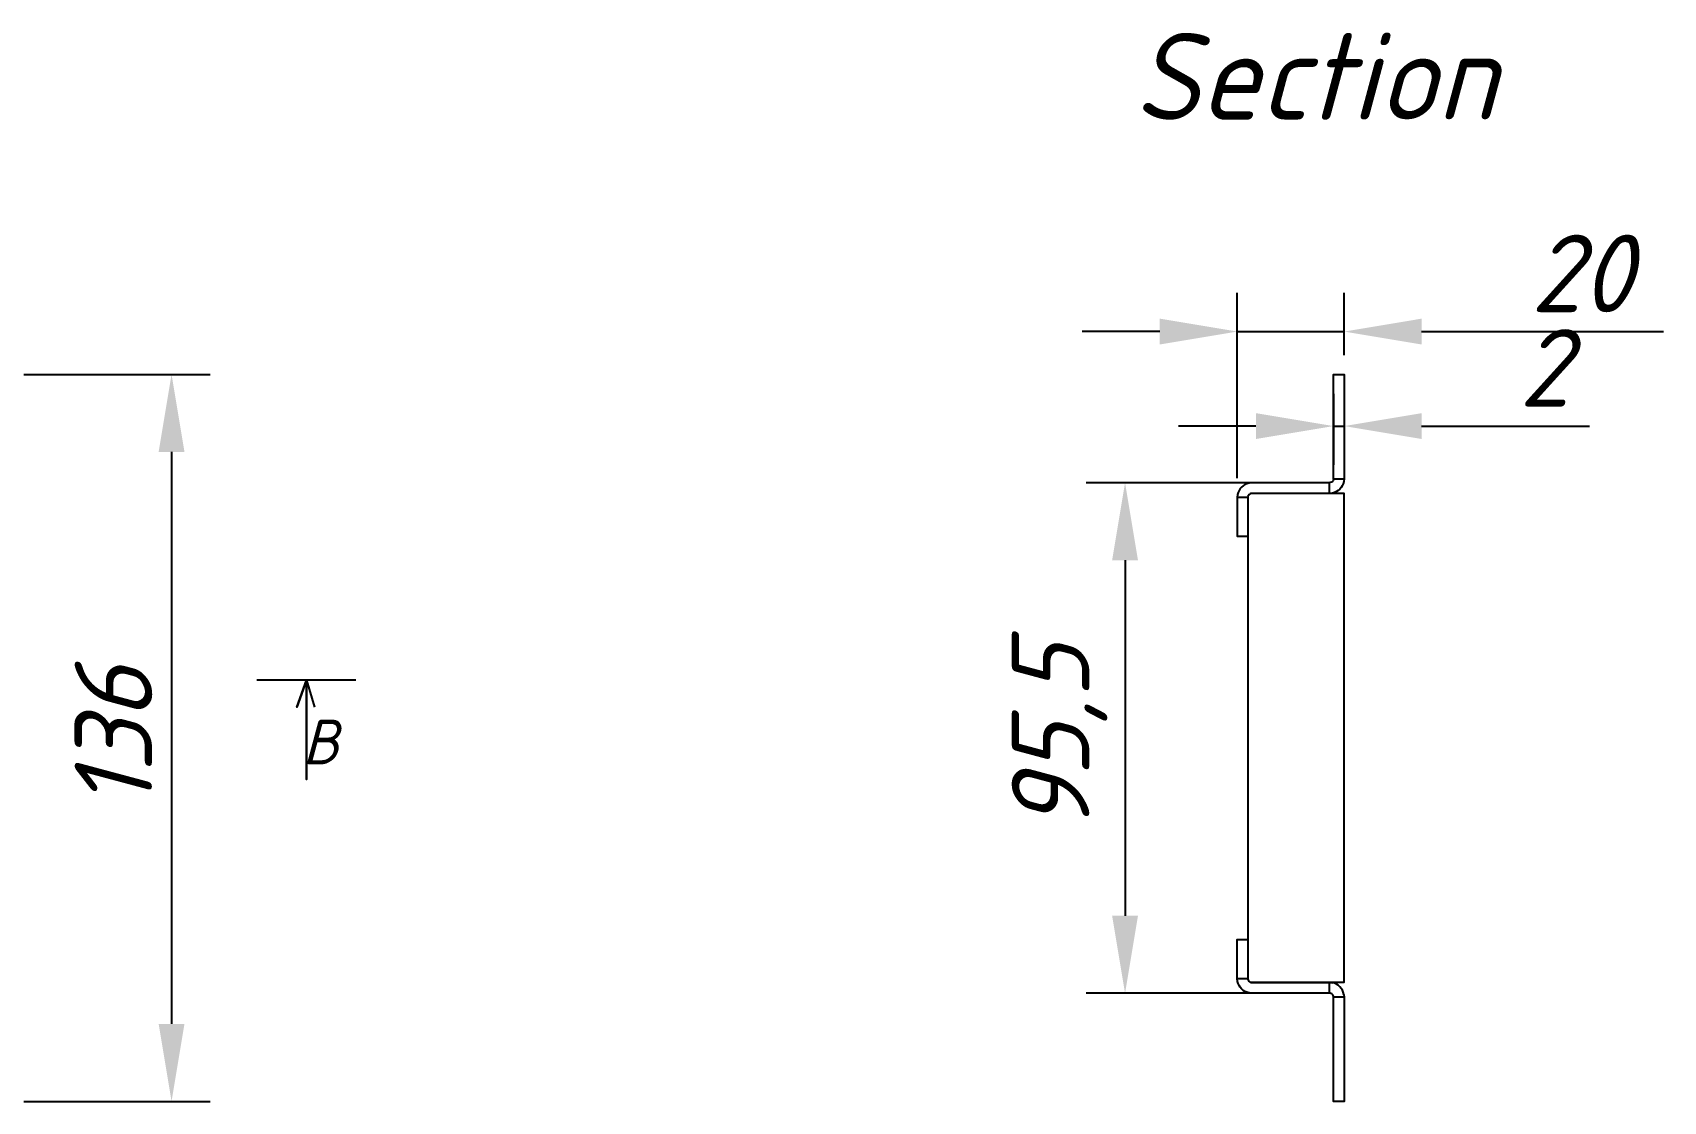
# Model space of a CAD drawing. Header units: millimetres. Extents: x 29006 to 29645, y 5570 to 5801.
# Drawn here: x 29581.2 to 29633.8, y 5634.5 to 5669 of the extents above; entities that cross this region are included whole.
import ezdxf

# ---------------------------------------------------------------- set-up
doc = ezdxf.new("R2010")
doc.units = ezdxf.units.MM
doc.styles.add('GOST-2.304_Type-B_italic', font='')
doc.styles.get('GOST-2.304_Type-B_italic').set_extended_font_data('GOST Common', italic=True)
doc.dimstyles.new('ISO-25', dxfattribs={"dimtxt": 2.5, "dimasz": 2.5, "dimexe": 1.25, "dimexo": 0.625, "dimtad": 1, "dimtoh": 1, "dimtxsty": 'GOST-2.304_Type-B_italic', "dimcen": 2.5, "dimadec": 0, "dimazin": 0, "dimtfac": 1, "dimtmove": 0, "dimatfit": 3, "dimfxl": 1, "dimarcsym": 0})

# ---------------------------------------------------------------- blocks, each defined once
blk = doc.blocks.new('*D52')
at = {"color": 0, "lineweight": -2, "transparency": 16777216}
for p, q in [((29580.959, 5657.971), (29586.97, 5657.971)), ((29585.72, 5655.471), (29585.72, 5637.03)), ((29580.959, 5634.53), (29586.97, 5634.53))]:
    blk.add_line(p, q, dxfattribs=at)
at = {"color": 0, "transparency": 16777216}
for points in [[(29585.303, 5655.471), (29586.136, 5655.471), (29585.72, 5657.971)], [(29585.303, 5637.03), (29586.136, 5637.03), (29585.72, 5634.53)]]:
    blk.add_solid(points, dxfattribs=at)
at = {"layer": 'Defpoints', "color": 0, "transparency": 16777216}
for p in [(29580.334, 5657.971), (29580.334, 5634.53), (29585.72, 5634.53)]:
    blk.add_point(p, dxfattribs=at)
at = {"color": 0, "transparency": 16777216, "insert": (29583.845, 5646.251), "char_height": 2.5, "attachment_point": 5, "rotation": 90, "style": 'GOST-2.304_Type-B_italic'}
blk.add_mtext('136', dxfattribs=at)
blk = doc.blocks.new('*D54')
at = {"color": 0, "lineweight": -2, "transparency": 16777216}
for p, q in [((29620.093, 5654.627), (29620.093, 5660.602)), ((29623.537, 5658.596), (29623.537, 5660.602)), ((29617.593, 5659.352), (29615.093, 5659.352)), ((29620.093, 5659.352), (29623.537, 5659.352)), ((29626.037, 5659.352), (29633.835, 5659.352))]:
    blk.add_line(p, q, dxfattribs=at)
at = {"color": 0, "transparency": 16777216}
for points in [[(29617.593, 5659.769), (29617.593, 5658.936), (29620.093, 5659.352)], [(29626.037, 5659.769), (29626.037, 5658.936), (29623.537, 5659.352)]]:
    blk.add_solid(points, dxfattribs=at)
at = {"layer": 'Defpoints', "color": 0, "transparency": 16777216}
for p in [(29623.537, 5659.352), (29623.537, 5657.971), (29620.093, 5654.002)]:
    blk.add_point(p, dxfattribs=at)
at = {"color": 0, "transparency": 16777216, "insert": (29631.186, 5661.227), "char_height": 2.5, "attachment_point": 5, "style": 'GOST-2.304_Type-B_italic'}
blk.add_mtext('20', dxfattribs=at)
blk = doc.blocks.new('*D55')
at = {"color": 0, "lineweight": -2, "transparency": 16777216}
for p, q in [((29623.194, 5657.346), (29623.194, 5655.055)), ((29623.537, 5657.346), (29623.537, 5655.055)), ((29620.694, 5656.305), (29618.194, 5656.305)), ((29623.194, 5656.305), (29623.537, 5656.305)), ((29626.037, 5656.305), (29631.454, 5656.305))]:
    blk.add_line(p, q, dxfattribs=at)
at = {"color": 0, "transparency": 16777216}
for points in [[(29620.694, 5656.721), (29620.694, 5655.888), (29623.194, 5656.305)], [(29626.037, 5656.721), (29626.037, 5655.888), (29623.537, 5656.305)]]:
    blk.add_solid(points, dxfattribs=at)
at = {"layer": 'Defpoints', "color": 0, "transparency": 16777216}
for p in [(29623.194, 5657.971), (29623.537, 5657.971), (29623.537, 5656.305)]:
    blk.add_point(p, dxfattribs=at)
at = {"color": 0, "transparency": 16777216, "insert": (29629.995, 5658.18), "char_height": 2.5, "attachment_point": 5, "style": 'GOST-2.304_Type-B_italic'}
blk.add_mtext('2', dxfattribs=at)
blk = doc.blocks.new('*D56')
at = {"color": 0, "lineweight": -2, "transparency": 16777216}
for p, q in [((29622.438, 5654.477), (29615.222, 5654.477)), ((29616.472, 5651.977), (29616.472, 5640.517)), ((29622.438, 5638.017), (29615.222, 5638.017))]:
    blk.add_line(p, q, dxfattribs=at)
at = {"color": 0, "transparency": 16777216}
for points in [[(29616.055, 5651.977), (29616.889, 5651.977), (29616.472, 5654.477)], [(29616.055, 5640.517), (29616.889, 5640.517), (29616.472, 5638.017)]]:
    blk.add_solid(points, dxfattribs=at)
at = {"layer": 'Defpoints', "color": 0, "transparency": 16777216}
for p in [(29623.063, 5654.477), (29616.472, 5638.017), (29623.063, 5638.017)]:
    blk.add_point(p, dxfattribs=at)
at = {"color": 0, "transparency": 16777216, "insert": (29614.359, 5646.247), "char_height": 2.5, "attachment_point": 5, "rotation": 90, "style": 'GOST-2.304_Type-B_italic'}
blk.add_mtext('95,5', dxfattribs=at)

msp = doc.modelspace()

# ---------------------------------------------------------------- linework, layer by layer
at = {"color": 0}
for points in [[(29623.194, 5654.579), (29623.194, 5654.608), (29623.194, 5657.971), (29623.537, 5657.971), (29623.537, 5654.608), (29623.53, 5654.513)], [(29623.092, 5654.484), (29623.063, 5654.477), (29620.56, 5654.477), (29620.473, 5654.469)], [(29620.517, 5638.375), (29623.537, 5638.375), (29623.537, 5654.127), (29620.517, 5654.127)], [(29623.063, 5654.134), (29623.063, 5654.477)], [(29623.194, 5654.608), (29623.537, 5654.608)], [(29620.101, 5654.097), (29620.093, 5654.002), (29620.093, 5652.755), (29620.436, 5652.755), (29620.436, 5639.746)], [(29620.436, 5654.002), (29620.093, 5654.002)], [(29620.101, 5638.396), (29620.093, 5638.491), (29620.093, 5639.746), (29620.436, 5639.746), (29620.436, 5638.491), (29620.436, 5638.469), (29620.444, 5638.44), (29620.458, 5638.418), (29620.473, 5638.404), (29620.495, 5638.389), (29620.517, 5638.375), (29620.538, 5638.367), (29620.56, 5638.367), (29623.063, 5638.367), (29623.158, 5638.353)], [(29620.093, 5638.491), (29620.436, 5638.491)], [(29623.063, 5638.017), (29623.063, 5638.367)], [(29623.53, 5637.981), (29623.537, 5637.893), (29623.537, 5634.53), (29623.194, 5634.53), (29623.194, 5637.893), (29623.194, 5637.915), (29623.187, 5637.944), (29623.172, 5637.966), (29623.158, 5637.981), (29623.136, 5637.995), (29623.114, 5638.01), (29623.092, 5638.017), (29623.063, 5638.017), (29620.56, 5638.017), (29620.473, 5638.032)], [(29623.537, 5637.893), (29623.194, 5637.893)]]:
    msp.add_lwpolyline(points, dxfattribs=at)
msp.add_lwpolyline([(29623.158, 5654.141), (29623.063, 5654.134), (29620.56, 5654.134), (29620.538, 5654.134, 0.262946), (29620.436, 5654.032), (29620.436, 5654.002), (29620.436, 5652.755)], format="xyb", dxfattribs=at)
at = {"color": 0, "linetype": 'ByBlock'}
for points in [[(29591.668, 5648.111), (29588.468, 5648.111)], [(29591.668, 5648.111), (29590.068, 5648.111), (29590.068, 5644.911), (29590.068, 5648.111), (29589.759, 5647.239), (29590.068, 5648.111), (29590.329, 5647.239)]]:
    msp.add_lwpolyline(points, dxfattribs=at)
at = {"color": 0}
for points in [[(29620.473, 5654.469), (29620.273, 5654.423), (29620.153, 5654.292), (29620.101, 5654.097)], [(29623.194, 5654.579), (29623.178, 5654.526), (29623.147, 5654.494), (29623.092, 5654.484)], [(29623.53, 5654.513), (29623.481, 5654.319), (29623.351, 5654.19), (29623.158, 5654.141)], [(29620.473, 5638.032), (29620.28, 5638.055), (29620.145, 5638.217), (29620.101, 5638.396)], [(29623.53, 5637.981), (29623.494, 5638.162), (29623.345, 5638.327), (29623.158, 5638.353)]]:
    msp.add_open_spline(points, degree=3, dxfattribs=at)

# ---------------------------------------------------------------- texts
at = {"color": 0, "attachment_point": 1, "style": 'GOST-2.304_Type-B_italic'}
for s, insert, char_height in [(' Section', (29615.057, 5668.983), 2.8), (' В', (29589.06, 5646.839), 1.44)]:
    msp.add_mtext_dynamic_manual_height_columns(s, width=21060, gutter_width=12.5, heights=[0], dxfattribs=dict(at, insert=insert, char_height=char_height))

# ---------------------------------------------------------------- dimensions: what is measured, and where the dimension line sits
at = {"color": 0}
for base, p1, text, picture, middle in [((29623.537, 5659.352), (29620.093, 5654.002), '20', '*D54', (29631.186, 5661.227)), ((29623.537, 5656.305), (29623.194, 5657.971), '2', '*D55', (29629.995, 5658.18))]:
    dim = msp.add_linear_dim(base=base, p1=p1, p2=(29623.537, 5657.971), text=text, dimstyle='ISO-25', dxfattribs=at)
    dim.commit()
    dim.dimension.update_dxf_attribs({"geometry": picture, "text_midpoint": middle})
for base, p1, p2, text, picture, middle in [((29585.72, 5634.53), (29580.334, 5657.971), (29580.334, 5634.53), '136', '*D52', (29583.845, 5646.251)), ((29616.472, 5638.017), (29623.063, 5654.477), (29623.063, 5638.017), '95,5', '*D56', (29614.359, 5646.247))]:
    dim = msp.add_linear_dim(base=base, p1=p1, p2=p2, angle=90, text=text, dimstyle='ISO-25', dxfattribs=at)
    dim.commit()
    dim.dimension.update_dxf_attribs({"geometry": picture, "text_midpoint": middle})

doc.saveas('drawing.dxf')
